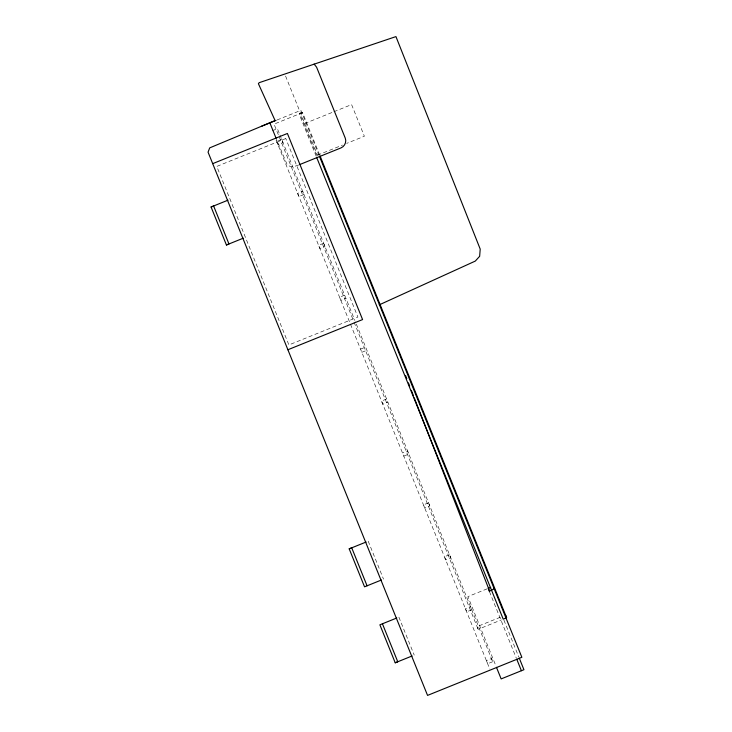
<?xml version="1.0" encoding="UTF-8"?>
<svg xmlns="http://www.w3.org/2000/svg" width="732" height="732" viewBox="0 0 732 732"><rect width="100%" height="100%" fill="white"/><g stroke="black" fill="none" stroke-linecap="round" stroke-linejoin="round"><path stroke-width="0.55" stroke-dasharray="3.66 2.75" d="M319.664 154.974L302.554 112.618L299.891 113.698L317.002 156.053M403.78 456.109L408.831 454.06L407.559 450.894L402.49 452.943M277.108 119.947L300.879 110.34L319.243 155.779M302.554 112.618L274.052 124.129L353.638 321.11M272.304 130.726L277.373 128.676L279.514 133.974M304.741 123.516L332.85 112.161M333.883 111.74L351.589 104.585L364.371 136.244L346.675 143.39M317.532 155.166L342.512 145.073M298.683 164.984L293.212 166.805A7.521 7.521 0 0 1 286.944 164.142L276.522 139.336M344.635 295.17L339.566 297.219L340.856 300.376L345.916 298.336M360.547 349.127L365.616 347.078M361.828 352.293L366.897 350.244M386.588 398.995L381.518 401.035L382.799 404.192L387.868 402.161M487.146 588.839L467.904 596.617L496.04 666.248M500.304 617.259L477.09 626.629L478.152 629.3L501.365 619.913M492.728 661.701L487.658 663.75L486.377 660.584L491.437 658.526L492.728 661.701L355.295 321.54M301.913 112.874L299.123 114L316.242 156.355M285.562 76.055L317.597 155.34M503.909 620.114L518.823 657.043M489.443 591.602L516.289 658.068M279.944 135.036L354.864 320.479M354.068 322.172L478.152 629.3M276.055 139.995L489.781 669.011M368.196 541.177L383.522 579.149M398.876 617.14L414.221 655.113M281.71 139.437L276.659 141.486L277.931 144.652L283 142.603L281.71 139.437M303.972 194.52L298.903 196.569L297.622 193.404L302.691 191.354L303.972 194.52M285.773 138.54L216.773 166.42L288.893 344.928L357.893 317.057L285.773 138.54M323.663 243.262L318.594 245.302L319.875 248.468L324.944 246.428L323.663 243.262M428.531 502.811L423.462 504.86L424.734 508.008L429.803 505.968L428.531 502.811M449.503 554.719L444.443 556.759L445.715 559.934L450.775 557.885L449.503 554.719M471.756 609.783L466.687 611.833L465.415 608.667L470.466 606.627L471.756 609.783"/><path stroke-width="1.1" d="M494.201 588.784L489.626 591.136L414.239 397.769M379.231 304.86L475.288 261.086L479.652 256.31L480.201 249.072L395.948 36.6L259.229 82.661L258.378 83.631L275.104 120.579L269.834 122.775L276.11 138.302M269.202 123.04L209.7 147.882L208.062 152.165L427.552 695.4L521.861 657.29L319.454 156.3M506.013 618.028L503.223 619.162L316.663 157.417M381.418 580.009L364.545 586.826L349.201 548.854L351.726 547.829L367.071 585.81M488.162 588.437L490.696 587.403M261.599 126.215L276.074 120.368M212.701 163.648L287.411 133.471L362.587 319.573L287.896 349.75M299.745 164.554L341.085 147.864C344.79 146.327 346.748 141.825 345.239 138.083L316.59 67.188L314.12 64.077M243.308 238.175L226.426 244.991L211.072 207.01L227.963 200.193M226.426 244.991L228.97 243.966L213.616 205.994L211.072 207.01M349.201 548.854L366.082 542.037M396.762 618L379.881 624.817L395.225 662.789L397.769 661.774L382.424 623.792M395.225 662.789L412.107 655.963M496.461 667.309L501.155 678.912L523.938 669.707L519.253 658.095M320.094 156.035L506.636 617.781L505.574 615.127M488.583 589.489L489.443 591.602M516.719 659.12L521.404 670.722M405.537 375.452L406.782 378.645M408.438 382.891L409.682 386.075M411.338 390.33L413.406 395.646"/></g></svg>
